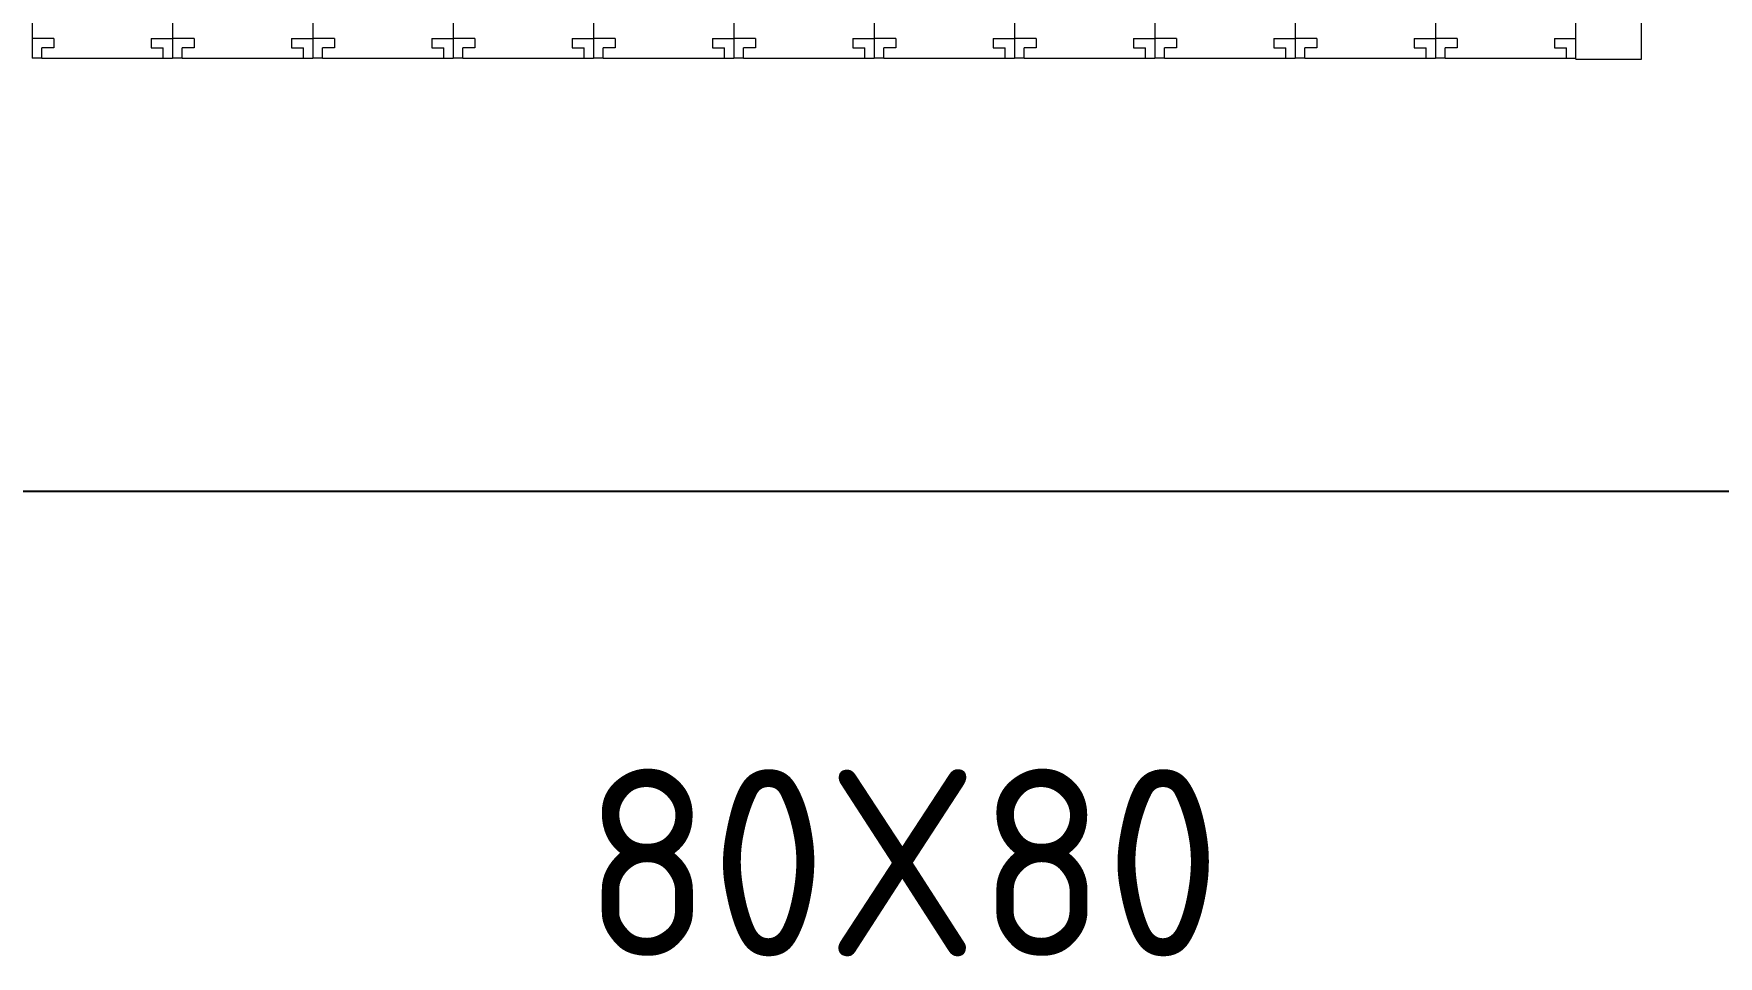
# Model space of a CAD drawing. Header units: millimetres. Extents: x 42356 to 50646, y 31507 to 39566.
# Drawn here: x 47713.2 to 47893.2, y 38277.8 to 38376.4 of the extents above; entities that cross this region are included whole.
import ezdxf

# ---------------------------------------------------------------- set-up
doc = ezdxf.new("R2010")
doc.units = ezdxf.units.MM
doc.set_wipeout_variables(frame=1)
doc.layers.add('000-PI-Oprema', color=30, linetype='Continuous', lineweight=5)
doc.layers.add('002-PI-Kabelska kanalica', color=150, linetype='Continuous')
doc.styles.add('PI0', font='isocpeur.ttf', dxfattribs={"width": 0.9})

# ---------------------------------------------------------------- blocks, each defined once
blk = doc.blocks.new('*U319')
at = {"layer": '002-PI-Kabelska kanalica'}
blk.add_line((-20, -100), (-20, 599), dxfattribs=at)
blk = doc.blocks.new('PLC_CARD')
at = {"layer": '000-PI-Oprema'}
for p, q in [((0, -16.38), (0, -58.72)), ((15, -16.38), (15, -58.72)), ((0, -58.72), (0, -60.82)), ((2.3, -58.72), (0, -58.72)), ((2.3, -58.72), (2.3, -59.72)), ((12.7, -58.72), (12.7, -59.72)), ((12.7, -58.72), (15, -58.72)), ((15, -58.72), (15, -60.82)), ((1.02, -60.82), (0, -60.82)), ((2.3, -59.72), (1.02, -59.72)), ((1.02, -60.82), (1.02, -59.72)), ((1.02, -60.82), (13.98, -60.82)), ((12.7, -59.72), (13.98, -59.72)), ((13.98, -60.82), (13.98, -59.72)), ((13.98, -60.82), (15, -60.82))]:
    blk.add_line(p, q, dxfattribs=at)
blk = doc.blocks.new('6ES7193-6PA00-0AA0')
blk.add_wipeout([(47315.58, 38480.04), (47322.58, 38480.04), (47322.58, 38362.9), (47315.58, 38362.9)])
at = {"layer": '000-PI-Oprema'}
for p, q in [((47315.58, 38362.9), (47315.58, 38480.04)), ((47322.58, 38362.9), (47322.58, 38480.04))]:
    blk.add_line(p, q, dxfattribs=at)
at = {"layer": '000-PI-Oprema', "ltscale": 0.25}
blk.add_line((47315.58, 38362.9), (47322.58, 38362.9), dxfattribs=at)

msp = doc.modelspace()

# ---------------------------------------------------------------- block references
at = {"rotation": 270}
msp.add_blockref('*U319', (47553.026, 38307.519), dxfattribs=at)

# ---------------------------------------------------------------- texts
at = {"insert": (47806.026, 38287.795), "char_height": 20, "width": 16.78721, "attachment_point": 5, "style": 'PI0'}
msp.add_mtext('80X80', dxfattribs=at)

# ---------------------------------------------------------------- wipeouts: each hides what was drawn before it
msp.add_wipeout([(47713.026, 38490.839), (47728.026, 38490.839), (47728.026, 38373.801), (47713.026, 38373.801)]).dxf.layer = '000-PI-Oprema'

# ---------------------------------------------------------------- next in the draw order: block references
at = {"layer": '000-PI-Oprema'}
msp.add_blockref('PLC_CARD', (47713.026, 38434.625), dxfattribs=at)

# ---------------------------------------------------------------- next in the draw order: wipeouts: each hides what was drawn before it
msp.add_wipeout([(47728.026, 38490.839), (47743.026, 38490.839), (47743.026, 38373.801), (47728.026, 38373.801)]).dxf.layer = '000-PI-Oprema'

# ---------------------------------------------------------------- next in the draw order: block references
msp.add_blockref('PLC_CARD', (47728.026, 38434.625), dxfattribs=at)

# ---------------------------------------------------------------- next in the draw order: wipeouts: each hides what was drawn before it
msp.add_wipeout([(47743.026, 38490.839), (47758.026, 38490.839), (47758.026, 38373.801), (47743.026, 38373.801)]).dxf.layer = '000-PI-Oprema'

# ---------------------------------------------------------------- next in the draw order: block references
msp.add_blockref('PLC_CARD', (47743.026, 38434.625), dxfattribs=at)

# ---------------------------------------------------------------- next in the draw order: wipeouts: each hides what was drawn before it
msp.add_wipeout([(47758.026, 38490.839), (47773.026, 38490.839), (47773.026, 38373.801), (47758.026, 38373.801)]).dxf.layer = '000-PI-Oprema'

# ---------------------------------------------------------------- next in the draw order: block references
msp.add_blockref('PLC_CARD', (47758.026, 38434.625), dxfattribs=at)

# ---------------------------------------------------------------- next in the draw order: wipeouts: each hides what was drawn before it
msp.add_wipeout([(47773.026, 38490.839), (47788.026, 38490.839), (47788.026, 38373.801), (47773.026, 38373.801)]).dxf.layer = '000-PI-Oprema'

# ---------------------------------------------------------------- next in the draw order: block references
msp.add_blockref('PLC_CARD', (47773.026, 38434.625), dxfattribs=at)

# ---------------------------------------------------------------- next in the draw order: wipeouts: each hides what was drawn before it
msp.add_wipeout([(47788.026, 38490.839), (47803.026, 38490.839), (47803.026, 38373.801), (47788.026, 38373.801)]).dxf.layer = '000-PI-Oprema'

# ---------------------------------------------------------------- next in the draw order: block references
msp.add_blockref('PLC_CARD', (47788.026, 38434.625), dxfattribs=at)

# ---------------------------------------------------------------- next in the draw order: wipeouts: each hides what was drawn before it
msp.add_wipeout([(47803.026, 38490.839), (47818.026, 38490.839), (47818.026, 38373.801), (47803.026, 38373.801)]).dxf.layer = '000-PI-Oprema'

# ---------------------------------------------------------------- next in the draw order: block references
msp.add_blockref('PLC_CARD', (47803.026, 38434.625), dxfattribs=at)

# ---------------------------------------------------------------- next in the draw order: wipeouts: each hides what was drawn before it
msp.add_wipeout([(47818.026, 38490.839), (47833.026, 38490.839), (47833.026, 38373.801), (47818.026, 38373.801)]).dxf.layer = '000-PI-Oprema'

# ---------------------------------------------------------------- next in the draw order: block references
msp.add_blockref('PLC_CARD', (47818.026, 38434.625), dxfattribs=at)

# ---------------------------------------------------------------- next in the draw order: wipeouts: each hides what was drawn before it
msp.add_wipeout([(47833.026, 38490.839), (47848.026, 38490.839), (47848.026, 38373.801), (47833.026, 38373.801)]).dxf.layer = '000-PI-Oprema'

# ---------------------------------------------------------------- next in the draw order: block references
msp.add_blockref('PLC_CARD', (47833.026, 38434.625), dxfattribs=at)

# ---------------------------------------------------------------- next in the draw order: wipeouts: each hides what was drawn before it
msp.add_wipeout([(47848.026, 38490.839), (47863.026, 38490.839), (47863.026, 38373.801), (47848.026, 38373.801)]).dxf.layer = '000-PI-Oprema'

# ---------------------------------------------------------------- next in the draw order: block references
msp.add_blockref('PLC_CARD', (47848.026, 38434.625), dxfattribs=at)

# ---------------------------------------------------------------- next in the draw order: wipeouts: each hides what was drawn before it
msp.add_wipeout([(47863.026, 38490.839), (47878.026, 38490.839), (47878.026, 38373.801), (47863.026, 38373.801)]).dxf.layer = '000-PI-Oprema'

# ---------------------------------------------------------------- next in the draw order: block references
msp.add_blockref('PLC_CARD', (47863.026, 38434.625), dxfattribs=at)

# ---------------------------------------------------------------- next in the draw order: block references
msp.add_blockref('6ES7193-6PA00-0AA0', (562.445, 10.798), dxfattribs=at)

doc.saveas('drawing.dxf')
